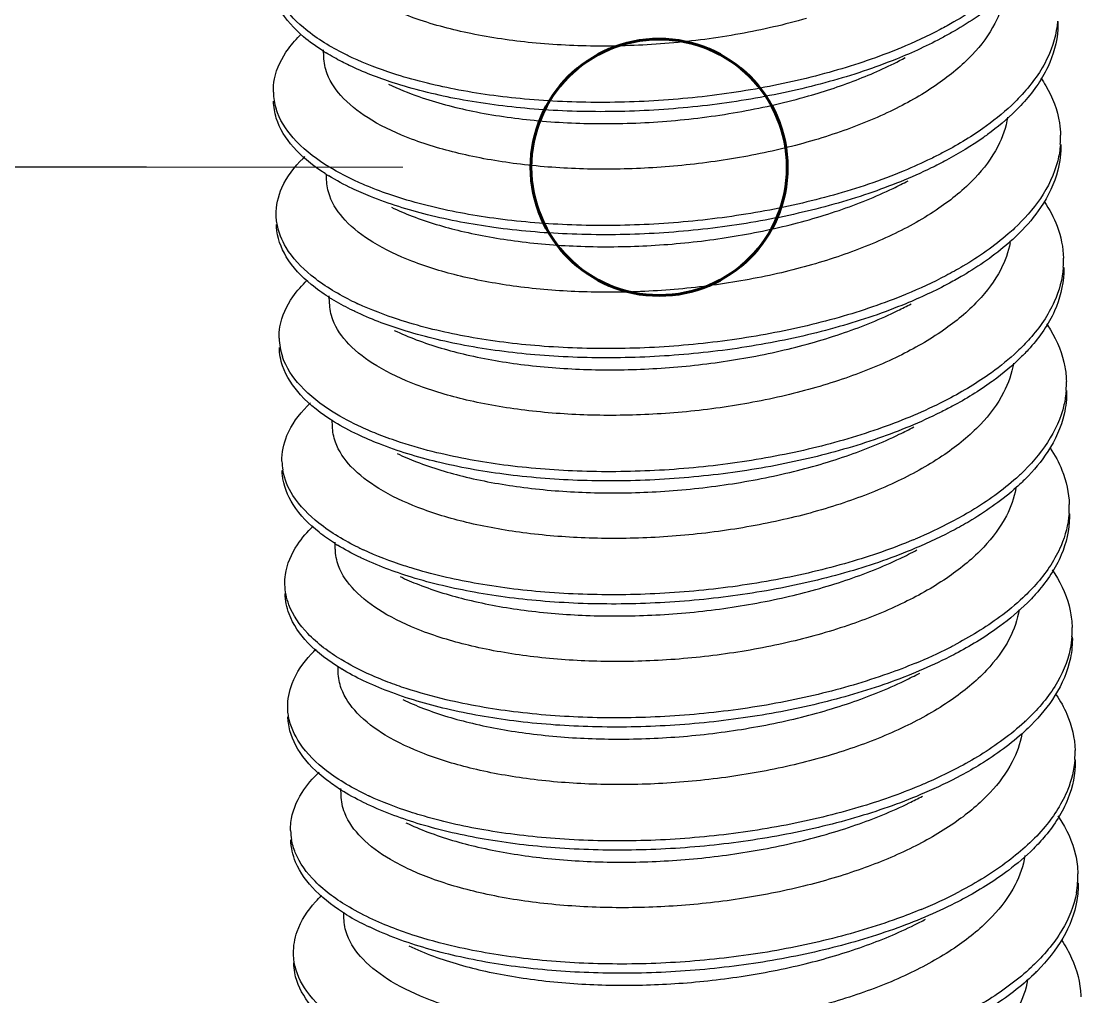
# Model space of a CAD drawing. Header units: millimetres. Extents: x 15 to 334, y 2 to 223.
# Drawn here: x 57.789 to 60.889, y 29.541 to 32.395 of the extents above; entities that cross this region are included whole.
import ezdxf

# ---------------------------------------------------------------- set-up
doc = ezdxf.new("R2010")
doc.units = ezdxf.units.MM
for name, color, linetype in [('3_ALL_AXES', 179, 'Continuous'), ('FROM', 179, 'Continuous'), ('SLD-0', 179, 'Continuous')]:
    doc.layers.add(name, color=color, linetype=linetype)

msp = doc.modelspace()

# ---------------------------------------------------------------- linework, layer by layer
at = {"layer": '3_ALL_AXES', "color": 179, "linetype": 'Continuous'}
for p, q in [((58.6741, 32.2909), (58.6737, 32.3112)), ((58.6826, 31.9308), (58.6822, 31.9469)), ((58.691, 31.5708), (58.6905, 31.5918)), ((58.6994, 31.2107), (58.6991, 31.227)), ((58.7079, 30.8506), (58.7074, 30.871)), ((58.7163, 30.4906), (58.7159, 30.508)), ((58.7247, 30.1305), (58.7243, 30.1502)), ((58.7332, 29.7705), (58.7327, 29.7888))]:
    msp.add_line(p, q, dxfattribs=at)
at = {"layer": 'FROM', "color": 3}
msp.add_line((58.1555, 31.9674), (32.114, 31.9674), dxfattribs=at)
at = {"layer": 'SLD-0', "color": 3, "linetype": 'Continuous', "lineweight": 0}
msp.add_line((58.9055, 31.9674), (58.1555, 31.9674), dxfattribs=at)
at = {"layer": 'SLD-0', "color": 179, "linetype": 'Continuous'}
msp.add_line((60.3785, 31.5962), (60.3765, 31.5954), dxfattribs=at)
at = {"layer": 'SLD-0', "color": 3, "linetype": 'Continuous', "lineweight": 60}
msp.add_circle((59.6555, 31.9674), 0.375, dxfattribs=at)
at = {"layer": 'SLD-0', "color": 179, "linetype": 'Continuous'}
for centre, radius, start, end in [((58.9991, 32.8213), 0.6089, 237.4677, 238.5484), ((58.7096, 32.1921), 0.1829, 181.4598, 197.0656), ((60.5495, 32.0555), 0.2805, 355.7198, 1.186), ((59.0254, 32.4901), 0.6429, 237.3287, 238.4346), ((60.5779, 31.6943), 0.2607, 355.7147, 1.5163), ((59.0159, 32.1008), 0.6086, 237.4115, 238.4974), ((59.1392, 32.355), 0.8674, 243.4732, 245.121), ((58.7287, 31.4726), 0.1852, 181.6364, 198.7223), ((60.5657, 31.3351), 0.2813, 355.7675, 1.2298), ((59.0497, 31.7825), 0.6573, 238.0736, 238.4492), ((58.7136, 31.1099), 0.1617, 180.9463, 190.1398), ((60.5953, 30.9745), 0.2601, 355.6839, 1.4549), ((59.7911, 32.3359), 1.5799, 292.6231, 292.8306), ((59.034, 31.3824), 0.6107, 237.4364, 238.473), ((59.1633, 31.6505), 0.8847, 244.0855, 245.1114), ((60.5827, 30.6147), 0.2811, 355.8102, 1.2846), ((59.9213, 31.7099), 1.2873, 296.9198, 297.578), ((59.8611, 31.8317), 1.4232, 292.487, 296.8616), ((59.0738, 31.0748), 0.6718, 238.6635, 238.804), ((60.2705, 30.8361), 0.669, 312.6843, 313.3132), ((60.6112, 30.2547), 0.2611, 355.6067, 1.3796), ((59.0526, 30.6649), 0.6138, 237.4646, 238.4523), ((59.1875, 30.9467), 0.9025, 244.688, 245.1108), ((58.7592, 30.0328), 0.182, 181.7928, 190.1635), ((60.6026, 29.8943), 0.2781, 349.8722, 1.3652), ((59.8845, 31.0969), 1.4072, 292.4573, 297.3363), ((59.9418, 30.9824), 1.2791, 297.4129, 297.5786), ((59.0927, 30.3585), 0.6761, 238.6746, 239.6015), ((59.1364, 30.4348), 0.764, 239.6697, 244.508), ((60.291, 30.1117), 0.6634, 313.1159, 313.4583), ((60.3158, 30.0594), 0.6284, 313.9978, 315.2385)]:
    msp.add_arc(centre, radius, start, end, dxfattribs=at)
for points, knots in [([(60.8124, 32.7547), (60.811, 32.7361), (60.8007, 32.6774), (60.7508, 32.5809), (60.6507, 32.4776), (60.5527, 32.4114), (60.491, 32.3775), (60.4774, 32.3703)], [0, 0, 0, 0, 0.0559481, 0.1774703, 0.3188003, 0.4836939, 0.5300737, 0.5300737, 0.5300737, 0.5300737]), ([(60.0867, 32.4028), (60.0227, 32.3845), (59.8897, 32.3541), (59.6861, 32.3274), (59.4825, 32.3189), (59.2882, 32.3283), (59.1099, 32.3541), (58.9537, 32.395), (58.8259, 32.4492), (58.7314, 32.5139), (58.677, 32.5838), (58.6664, 32.6325), (58.6659, 32.6509)], [0, 0, 0, 0, 0.199606, 0.408536, 0.615162, 0.810297, 0.991384, 1.154685, 1.293449, 1.40568, 1.495624, 1.551091, 1.551091, 1.551091, 1.551091]), ([(58.6716, 32.3079), (58.652, 32.3204), (58.604, 32.3552), (58.5417, 32.4218), (58.5197, 32.4886), (58.5187, 32.5197), (58.5187, 32.5205)], [0, 0, 0, 0, 0.0696048, 0.1777155, 0.2685284, 0.2710663, 0.2710663, 0.2710663, 0.2710663]), ([(58.7576, 32.2881), (58.7473, 32.2928), (58.697, 32.3173), (58.6183, 32.3662), (58.5463, 32.4434), (58.5248, 32.4994), (58.5207, 32.5216)], [0, 0, 0, 0, 0.033974, 0.167923, 0.2760337, 0.3438683, 0.3438683, 0.3438683, 0.3438683]), ([(60.6929, 32.4957), (60.6804, 32.4832), (60.6268, 32.4341), (60.5564, 32.3865), (60.4981, 32.3541), (60.4878, 32.3485)], [0, 0, 0, 0, 0.0529014, 0.217795, 0.2530978, 0.2530978, 0.2530978, 0.2530978]), ([(60.6378, 32.3885), (60.6205, 32.3549), (60.5705, 32.2887), (60.4681, 32.2045), (60.3371, 32.1299), (60.1819, 32.0667), (60.0069, 32.0168), (59.819, 31.9818), (59.6263, 31.9628), (59.4359, 31.96), (59.2532, 31.973), (59.0846, 32.0014), (58.9381, 32.0437), (58.8199, 32.0975), (58.7331, 32.1607), (58.6839, 32.228), (58.6748, 32.274), (58.6743, 32.291)], [0, 0, 0, 0, 0.113221, 0.245104, 0.395579, 0.563743, 0.746637, 0.940641, 1.136304, 1.326874, 1.511337, 1.684963, 1.839028, 1.96755, 2.072562, 2.158848, 2.209857, 2.209857, 2.209857, 2.209857]), ([(60.821, 32.3948), (60.8183, 32.3579), (60.7952, 32.2786), (60.7382, 32.2003), (60.697, 32.1588), (60.686, 32.1484)], [0, 0, 0, 0, 0.1110636, 0.2410796, 0.2864222, 0.2864222, 0.2864222, 0.2864222]), ([(60.8222, 32.3943), (60.8224, 32.3867), (60.8217, 32.3408), (60.7965, 32.2526), (60.7422, 32.1779), (60.7056, 32.1399), (60.699, 32.1333)], [0, 0, 0, 0, 0.0229561, 0.1375258, 0.2675418, 0.2957459, 0.2957459, 0.2957459, 0.2957459]), ([(58.5268, 32.1875), (58.5264, 32.2005), (58.5301, 32.246), (58.5607, 32.3053), (58.5947, 32.3436), (58.6084, 32.3569)], [0, 0, 0, 0, 0.0391584, 0.1355005, 0.1927242, 0.1927242, 0.1927242, 0.1927242]), ([(60.4878, 32.3485), (60.443, 32.3244), (60.3338, 32.2743), (60.2198, 32.2365), (60.1533, 32.218)], [0, 0, 0, 0, 0.1525382, 0.3595956, 0.3595956, 0.3595956, 0.3595956]), ([(60.3619, 32.3164), (60.3575, 32.3147), (60.2893, 32.2868), (60.2191, 32.2635), (60.1526, 32.245)], [0, 0, 0, 0, 0.0140731, 0.2211305, 0.2211305, 0.2211305, 0.2211305]), ([(58.7485, 32.2656), (58.7415, 32.269), (58.7187, 32.2803), (58.6964, 32.2926), (58.6813, 32.3019)], [0, 0, 0, 0, 0.02326939, 0.07635773, 0.07635773, 0.07635773, 0.07635773]), ([(60.092, 32.176), (60.1424, 32.1904), (60.2391, 32.2227), (60.3321, 32.2648), (60.3755, 32.2882)], [0, 0, 0, 0, 0.1572767, 0.3053605, 0.3053605, 0.3053605, 0.3053605]), ([(60.1533, 32.218), (60.0823, 32.1983), (59.9359, 32.1657), (59.7117, 32.1367), (59.4858, 32.1269), (59.2671, 32.1364), (59.0638, 32.1641), (58.8915, 32.2068), (58.7901, 32.2457), (58.7485, 32.2656)], [0, 0, 0, 0, 0.220913, 0.449098, 0.677364, 0.898399, 1.105225, 1.291698, 1.429902, 1.429902, 1.429902, 1.429902]), ([(60.1526, 32.245), (60.0817, 32.2253), (59.9353, 32.1927), (59.7111, 32.1637), (59.4852, 32.1539), (59.2664, 32.1634), (59.0632, 32.1911), (58.9356, 32.2227), (58.8765, 32.2419)], [0, 0, 0, 0, 0.220913, 0.449098, 0.677364, 0.898399, 1.105225, 1.291698, 1.291698, 1.291698, 1.291698]), ([(58.8637, 32.2105), (58.8924, 32.1967), (58.9729, 32.1646), (59.1154, 32.1272), (59.2939, 32.1014), (59.4882, 32.0921), (59.6917, 32.1005), (59.8952, 32.1273), (60.0281, 32.1577), (60.092, 32.176)], [0, 0, 0, 0, 0.09564, 0.259433, 0.440729, 0.635697, 0.842208, 1.051011, 1.250493, 1.250493, 1.250493, 1.250493]), ([(60.7721, 32.2292), (60.7773, 32.2216), (60.803, 32.1813), (60.8254, 32.1238), (60.8298, 32.0733), (60.83, 32.0613)], [0, 0, 0, 0, 0.0277334, 0.1435535, 0.1795128, 0.1795128, 0.1795128, 0.1795128]), ([(58.6784, 31.949), (58.6444, 31.9708), (58.5861, 32.0165), (58.5358, 32.0944), (58.5278, 32.1439), (58.5274, 32.1605)], [0, 0, 0, 0, 0.1212522, 0.2196146, 0.2692662, 0.2692662, 0.2692662, 0.2692662]), ([(60.686, 32.1484), (60.66, 32.124), (60.5956, 32.0728), (60.5249, 32.0307), (60.4839, 32.0093)], [0, 0, 0, 0, 0.1071163, 0.2459, 0.2459, 0.2459, 0.2459]), ([(58.768, 31.9271), (58.7369, 31.9414), (58.6708, 31.9765), (58.5855, 32.0434), (58.5444, 32.1071), (58.5348, 32.1385)], [0, 0, 0, 0, 0.1026318, 0.223884, 0.3222463, 0.3222463, 0.3222463, 0.3222463]), ([(60.6161, 32.0632), (60.6118, 32.0601), (60.5735, 32.0327), (60.5331, 32.0082), (60.4962, 31.9884)], [0, 0, 0, 0, 0.0156696, 0.1413092, 0.1413092, 0.1413092, 0.1413092]), ([(60.6463, 32.0284), (60.6287, 31.9943), (60.5771, 31.9264), (60.4705, 31.8401), (60.3344, 31.7643), (60.1754, 31.7017), (59.9989, 31.6529), (59.8098, 31.6192), (59.6152, 31.6017), (59.424, 31.6006), (59.2436, 31.6153), (59.0795, 31.6446), (58.9376, 31.687), (58.8224, 31.7409), (58.7379, 31.8043), (58.6915, 31.8707), (58.6832, 31.9149), (58.6827, 31.9309)], [0, 0, 0, 0, 0.115105, 0.251907, 0.408958, 0.580555, 0.763413, 0.957636, 1.156021, 1.348602, 1.530846, 1.698244, 1.847621, 1.97416, 2.077745, 2.161908, 2.209807, 2.209807, 2.209807, 2.209807]), ([(60.8293, 32.0345), (60.8281, 32.0182), (60.819, 31.962), (60.776, 31.8747), (60.7233, 31.8156), (60.6953, 31.7892)], [0, 0, 0, 0, 0.0491283, 0.1697209, 0.2852197, 0.2852197, 0.2852197, 0.2852197]), ([(60.8306, 32.0343), (60.8312, 32.009), (60.8236, 31.9431), (60.7796, 31.8537), (60.7326, 31.7985), (60.7101, 31.7759)], [0, 0, 0, 0, 0.0757259, 0.1963185, 0.2922153, 0.2922153, 0.2922153, 0.2922153]), ([(58.535, 31.8274), (58.5345, 31.8548), (58.549, 31.9181), (58.5902, 31.9707), (58.6171, 31.997), (58.6189, 31.9987)], [0, 0, 0, 0, 0.0822278, 0.1877124, 0.1952131, 0.1952131, 0.1952131, 0.1952131]), ([(60.4839, 32.0093), (60.4729, 32.0035), (60.4362, 31.985), (60.3987, 31.9682), (60.3722, 31.9571)], [0, 0, 0, 0, 0.0372486, 0.1233553, 0.1233553, 0.1233553, 0.1233553]), ([(60.4962, 31.9884), (60.4814, 31.9805), (60.4078, 31.9429), (60.2644, 31.8855), (60.0595, 31.8286), (59.8397, 31.7896), (59.6136, 31.7696), (59.3899, 31.769), (59.1774, 31.7872), (58.9843, 31.8231), (58.8463, 31.8659), (58.7747, 31.8971), (58.757, 31.9055)], [0, 0, 0, 0, 0.050414, 0.247834, 0.462171, 0.687373, 0.91651, 1.142276, 1.357457, 1.555404, 1.730554, 1.789516, 1.789516, 1.789516, 1.789516]), ([(60.3722, 31.9571), (60.3379, 31.9429), (60.2361, 31.9048), (60.0588, 31.8556), (59.839, 31.8166), (59.6129, 31.7966), (59.3893, 31.796), (59.1768, 31.8142), (59.0088, 31.8454), (58.9136, 31.8724), (58.8824, 31.8827)], [0, 0, 0, 0, 0.111409, 0.325745, 0.550948, 0.780085, 1.005851, 1.221032, 1.418978, 1.517566, 1.517566, 1.517566, 1.517566]), ([(58.8824, 31.8827), (58.8581, 31.8906), (58.8196, 31.9045), (58.7819, 31.9207), (58.768, 31.9271)], [0, 0, 0, 0, 0.076666, 0.1227575, 0.1227575, 0.1227575, 0.1227575]), ([(58.8721, 31.8505), (58.8919, 31.841), (58.9581, 31.813), (59.0817, 31.7765), (59.2474, 31.7476), (59.4295, 31.7335), (59.6211, 31.7354), (59.8146, 31.7536), (60.0028, 31.7878), (60.1787, 31.837), (60.3041, 31.8871), (60.3696, 31.9204), (60.384, 31.9281)], [0, 0, 0, 0, 0.065854, 0.215465, 0.385468, 0.569516, 0.762639, 0.959539, 1.15187, 1.335665, 1.506812, 1.555906, 1.555906, 1.555906, 1.555906]), ([(60.782, 31.867), (60.7972, 31.8446), (60.8255, 31.7922), (60.8377, 31.7331), (60.8385, 31.7012)], [0, 0, 0, 0, 0.0811053, 0.1768967, 0.1768967, 0.1768967, 0.1768967]), ([(58.5375, 31.8016), (58.5365, 31.8076), (58.5354, 31.8162), (58.535, 31.8248), (58.535, 31.8274)], [0, 0, 0, 0, 0.01813055, 0.02589387, 0.02589387, 0.02589387, 0.02589387]), ([(58.6881, 31.5881), (58.6707, 31.5992), (58.6242, 31.6325), (58.562, 31.6964), (58.5371, 31.7648), (58.5357, 31.7978), (58.5356, 31.8004)], [0, 0, 0, 0, 0.0620024, 0.1714891, 0.2629244, 0.2706877, 0.2706877, 0.2706877, 0.2706877]), ([(58.7518, 31.5789), (58.7113, 31.599), (58.6409, 31.6415), (58.5655, 31.7193), (58.5419, 31.7774), (58.5375, 31.8016)], [0, 0, 0, 0, 0.1355793, 0.245066, 0.3188068, 0.3188068, 0.3188068, 0.3188068]), ([(60.6953, 31.7892), (60.6893, 31.7835), (60.6428, 31.7414), (60.5751, 31.6946), (60.5109, 31.6589), (60.494, 31.6501)], [0, 0, 0, 0, 0.024652, 0.1881352, 0.2451528, 0.2451528, 0.2451528, 0.2451528]), ([(60.7101, 31.7759), (60.6996, 31.7654), (60.6489, 31.7182), (60.5788, 31.6697), (60.5181, 31.6356), (60.5046, 31.6284)], [0, 0, 0, 0, 0.0443393, 0.2078224, 0.2535526, 0.2535526, 0.2535526, 0.2535526]), ([(60.6547, 31.6684), (60.6374, 31.6348), (60.5871, 31.5683), (60.4843, 31.4839), (60.3531, 31.4093), (60.1977, 31.3463), (60.0223, 31.2963), (59.8333, 31.2612), (59.6394, 31.2425), (59.4483, 31.24), (59.2658, 31.2534), (59.0975, 31.2821), (58.9515, 31.3248), (58.8343, 31.3789), (58.7486, 31.442), (58.7006, 31.5087), (58.6917, 31.5541), (58.6912, 31.5708)], [0, 0, 0, 0, 0.113483, 0.246182, 0.396769, 0.564605, 0.747905, 0.943073, 1.140569, 1.331449, 1.515732, 1.689048, 1.842679, 1.970722, 2.074272, 2.159545, 2.209842, 2.209842, 2.209842, 2.209842]), ([(60.8379, 31.6748), (60.8353, 31.6402), (60.8142, 31.5635), (60.7585, 31.484), (60.716, 31.4406), (60.703, 31.4284)], [0, 0, 0, 0, 0.1041585, 0.2330105, 0.2865205, 0.2865205, 0.2865205, 0.2865205]), ([(60.8391, 31.6742), (60.8393, 31.6688), (60.8391, 31.6253), (60.8167, 31.5392), (60.7625, 31.4618), (60.7247, 31.422), (60.7161, 31.4135)], [0, 0, 0, 0, 0.0163716, 0.1303735, 0.2592255, 0.2953081, 0.2953081, 0.2953081, 0.2953081]), ([(58.5436, 31.4673), (58.5433, 31.4786), (58.5461, 31.522), (58.5753, 31.5825), (58.6105, 31.6225), (58.6259, 31.6374)], [0, 0, 0, 0, 0.033871, 0.1292598, 0.1936283, 0.1936283, 0.1936283, 0.1936283]), ([(60.5046, 31.6284), (60.4633, 31.6062), (60.3582, 31.5573), (60.1788, 31.4965), (59.9658, 31.4479), (59.742, 31.4177), (59.516, 31.4068), (59.2965, 31.4152), (59.0921, 31.4419), (58.9154, 31.4844), (58.8101, 31.5241), (58.7654, 31.5455)], [0, 0, 0, 0, 0.140851, 0.346904, 0.567172, 0.795123, 1.023589, 1.245251, 1.4531, 1.640926, 1.789492, 1.789492, 1.789492, 1.789492]), ([(60.3765, 31.5954), (60.313, 31.5692), (60.1781, 31.5235), (59.9652, 31.4749), (59.7414, 31.4447), (59.5153, 31.4338), (59.2959, 31.4422), (59.0915, 31.4689), (58.9595, 31.5006), (58.8965, 31.5208), (58.8931, 31.5219)], [0, 0, 0, 0, 0.206053, 0.426321, 0.654271, 0.882738, 1.1044, 1.312249, 1.500075, 1.510725, 1.510725, 1.510725, 1.510725]), ([(58.7654, 31.5455), (58.7611, 31.5476), (58.7381, 31.5588), (58.7156, 31.5711), (58.6979, 31.5819)], [0, 0, 0, 0, 0.01446128, 0.07673321, 0.07673321, 0.07673321, 0.07673321]), ([(58.8805, 31.4904), (58.9016, 31.4803), (58.9702, 31.4515), (59.0973, 31.4147), (59.2653, 31.3863), (59.4479, 31.3732), (59.6383, 31.3759), (59.8311, 31.3946), (60.0189, 31.4294), (60.1942, 31.4793), (60.3167, 31.529), (60.3796, 31.5612), (60.3924, 31.5681)], [0, 0, 0, 0, 0.070071, 0.222915, 0.3958, 0.580276, 0.771397, 0.966548, 1.160479, 1.343748, 1.512404, 1.555901, 1.555901, 1.555901, 1.555901]), ([(60.7886, 31.5097), (60.7926, 31.5039), (60.8175, 31.4655), (60.8414, 31.4083), (60.8465, 31.3553), (60.8469, 31.3412)], [0, 0, 0, 0, 0.0210835, 0.1376021, 0.1801725, 0.1801725, 0.1801725, 0.1801725]), ([(58.702, 31.2246), (58.6673, 31.2462), (58.6077, 31.2915), (58.554, 31.3703), (58.5448, 31.422), (58.5443, 31.4403)], [0, 0, 0, 0, 0.1228127, 0.2222672, 0.2772827, 0.2772827, 0.2772827, 0.2772827]), ([(58.7846, 31.2071), (58.756, 31.2202), (58.6918, 31.2541), (58.6071, 31.3184), (58.564, 31.3818), (58.5534, 31.4132)], [0, 0, 0, 0, 0.0943259, 0.2171386, 0.3165931, 0.3165931, 0.3165931, 0.3165931]), ([(60.703, 31.4284), (60.6793, 31.4061), (60.6152, 31.3544), (60.5445, 31.312), (60.5006, 31.289)], [0, 0, 0, 0, 0.0975694, 0.2462386, 0.2462386, 0.2462386, 0.2462386]), ([(60.6325, 31.3428), (60.631, 31.3417), (60.593, 31.3142), (60.5528, 31.2896), (60.5131, 31.2683)], [0, 0, 0, 0, 0.0054507, 0.140759, 0.140759, 0.140759, 0.140759]), ([(60.8461, 31.3144), (60.8451, 31.3003), (60.8371, 31.2466), (60.7961, 31.1585), (60.7421, 31.0973), (60.7123, 31.0692)], [0, 0, 0, 0, 0.0423432, 0.1620416, 0.2848963, 0.2848963, 0.2848963, 0.2848963]), ([(60.8475, 31.3142), (60.848, 31.2912), (60.8416, 31.2278), (60.7995, 31.1376), (60.7515, 31.0804), (60.7273, 31.0561)], [0, 0, 0, 0, 0.0690241, 0.1887224, 0.2917489, 0.2917489, 0.2917489, 0.2917489]), ([(60.6631, 31.3083), (60.6456, 31.2743), (60.5941, 31.2065), (60.4877, 31.1202), (60.3518, 31.0444), (60.1929, 30.9817), (60.0164, 30.933), (59.8276, 30.8993), (59.6333, 30.8816), (59.442, 30.8804), (59.2614, 30.895), (59.0971, 30.9243), (58.9551, 30.9667), (58.8398, 31.0205), (58.755, 31.0839), (58.7084, 31.1504), (58.7001, 31.1947), (58.6996, 31.2108)], [0, 0, 0, 0, 0.114871, 0.251455, 0.408371, 0.579968, 0.762864, 0.956586, 1.154749, 1.347394, 1.529914, 1.697586, 1.846884, 1.973543, 2.07734, 2.161747, 2.209815, 2.209815, 2.209815, 2.209815]), ([(60.5006, 31.289), (60.4929, 31.285), (60.4563, 31.2664), (60.4188, 31.2494), (60.3888, 31.2369)], [0, 0, 0, 0, 0.025974, 0.123384, 0.123384, 0.123384, 0.123384]), ([(58.5519, 31.1073), (58.5514, 31.1328), (58.5642, 31.1939), (58.6043, 31.2474), (58.6322, 31.2752), (58.6356, 31.2785)], [0, 0, 0, 0, 0.0766866, 0.1808868, 0.1950816, 0.1950816, 0.1950816, 0.1950816]), ([(60.5131, 31.2683), (60.5015, 31.2621), (60.4317, 31.2261), (60.2927, 31.1692), (60.0889, 31.1113), (59.8698, 31.0713), (59.6438, 31.0501), (59.4198, 31.0483), (59.2064, 31.0655), (59.012, 31.1004), (58.8697, 31.1433), (58.7945, 31.1756), (58.7738, 31.1854)], [0, 0, 0, 0, 0.039362, 0.235619, 0.449112, 0.673858, 0.902964, 1.129133, 1.345134, 1.544269, 1.720895, 1.789513, 1.789513, 1.789513, 1.789513]), ([(60.3888, 31.2369), (60.3583, 31.2243), (60.2609, 31.1874), (60.0883, 31.1383), (59.8692, 31.0983), (59.6432, 31.0771), (59.4192, 31.0753), (59.2058, 31.0925), (59.0332, 31.1234), (58.9338, 31.1512), (58.899, 31.1626)], [0, 0, 0, 0, 0.098946, 0.312438, 0.537184, 0.76629, 0.99246, 1.20846, 1.407595, 1.517603, 1.517603, 1.517603, 1.517603]), ([(58.899, 31.1626), (58.8778, 31.1696), (58.8393, 31.1834), (58.8016, 31.1993), (58.7846, 31.2071)], [0, 0, 0, 0, 0.0667164, 0.1227555, 0.1227555, 0.1227555, 0.1227555]), ([(58.889, 31.1303), (58.9074, 31.1215), (58.9728, 31.0936), (59.0963, 31.0568), (59.2631, 31.0276), (59.4452, 31.0134), (59.6371, 31.0152), (59.8326, 31.0335), (60.023, 31.0683), (60.1989, 31.118), (60.3227, 31.1679), (60.3868, 31.2005), (60.4009, 31.208)], [0, 0, 0, 0, 0.061222, 0.213382, 0.385235, 0.568243, 0.760727, 0.960213, 1.156643, 1.340384, 1.508002, 1.555898, 1.555898, 1.555898, 1.555898]), ([(60.7997, 31.1457), (60.8133, 31.1255), (60.8415, 31.0739), (60.8545, 31.0153), (60.8554, 30.9811)], [0, 0, 0, 0, 0.0728563, 0.175456, 0.175456, 0.175456, 0.175456]), ([(58.7053, 30.8677), (58.6898, 30.8776), (58.6446, 30.9095), (58.5825, 30.9711), (58.5545, 31.0409), (58.5526, 31.0759), (58.5525, 31.0803)], [0, 0, 0, 0, 0.0551088, 0.1659987, 0.2581162, 0.2711079, 0.2711079, 0.2711079, 0.2711079]), ([(58.7766, 30.8548), (58.7355, 30.8748), (58.6636, 30.9169), (58.5848, 30.9953), (58.559, 31.0554), (58.5544, 31.0815)], [0, 0, 0, 0, 0.1372134, 0.2481033, 0.3276066, 0.3276066, 0.3276066, 0.3276066]), ([(60.7123, 31.0692), (60.7085, 31.0656), (60.6648, 31.0254), (60.5974, 30.9777), (60.5307, 30.9403), (60.5107, 30.9299)], [0, 0, 0, 0, 0.0159359, 0.1780064, 0.2455904, 0.2455904, 0.2455904, 0.2455904]), ([(60.7273, 31.0561), (60.7188, 31.0476), (60.6709, 31.0023), (60.6012, 30.953), (60.538, 30.9171), (60.5215, 30.9083)], [0, 0, 0, 0, 0.0358687, 0.1979393, 0.2540147, 0.2540147, 0.2540147, 0.2540147]), ([(60.6716, 30.9483), (60.6542, 30.9146), (60.6039, 30.8481), (60.5009, 30.7636), (60.3695, 30.689), (60.2141, 30.626), (60.0386, 30.576), (59.8492, 30.541), (59.655, 30.5223), (59.4636, 30.52), (59.2811, 30.5335), (59.113, 30.5623), (58.9673, 30.6051), (58.8504, 30.6592), (58.7651, 30.7223), (58.7174, 30.7889), (58.7085, 30.834), (58.7081, 30.8507)], [0, 0, 0, 0, 0.11355, 0.246486, 0.397287, 0.565029, 0.748451, 0.943954, 1.141971, 1.333137, 1.517331, 1.690478, 1.843881, 1.971679, 2.074847, 2.159783, 2.209837, 2.209837, 2.209837, 2.209837]), ([(60.8547, 30.9549), (60.8523, 30.9226), (60.8331, 30.8484), (60.7788, 30.7678), (60.7349, 30.7224), (60.7199, 30.7083)], [0, 0, 0, 0, 0.0973515, 0.2250643, 0.2866695, 0.2866695, 0.2866695, 0.2866695]), ([(60.856, 30.9541), (60.8561, 30.9508), (60.8564, 30.9097), (60.8368, 30.8258), (60.7827, 30.7458), (60.7437, 30.704), (60.7333, 30.6937)], [0, 0, 0, 0, 0.0097916, 0.1232719, 0.2509847, 0.2948707, 0.2948707, 0.2948707, 0.2948707]), ([(58.5605, 30.7472), (58.5602, 30.7567), (58.5622, 30.798), (58.5898, 30.8595), (58.6262, 30.9013), (58.6433, 30.9178)], [0, 0, 0, 0, 0.0286024, 0.1230885, 0.1943647, 0.1943647, 0.1943647, 0.1943647]), ([(60.5215, 30.9083), (60.4836, 30.8879), (60.3826, 30.8404), (60.2077, 30.7798), (59.9957, 30.7301), (59.7723, 30.6989), (59.5461, 30.6868), (59.326, 30.694), (59.1205, 30.7197), (58.9394, 30.7619), (58.8301, 30.8025), (58.7823, 30.8254)], [0, 0, 0, 0, 0.129231, 0.33426, 0.55386, 0.781552, 1.010192, 1.232457, 1.441307, 1.630469, 1.789481, 1.789481, 1.789481, 1.789481]), ([(60.3989, 30.8776), (60.3376, 30.852), (60.2052, 30.8064), (59.9951, 30.7571), (59.7716, 30.7259), (59.5455, 30.7138), (59.3254, 30.721), (59.1199, 30.7467), (58.9834, 30.7785), (58.9165, 30.7996), (58.9097, 30.8019)], [0, 0, 0, 0, 0.199318, 0.418918, 0.646609, 0.87525, 1.097515, 1.306365, 1.495527, 1.51693, 1.51693, 1.51693, 1.51693]), ([(58.7823, 30.8254), (58.7806, 30.8262), (58.7575, 30.8373), (58.7349, 30.8495), (58.7147, 30.8619)], [0, 0, 0, 0, 0.00555615, 0.07683253, 0.07683253, 0.07683253, 0.07683253]), ([(58.8974, 30.7703), (58.9153, 30.7617), (58.9796, 30.7342), (59.1006, 30.6978), (59.2648, 30.6684), (59.445, 30.6537), (59.6362, 30.6547), (59.8316, 30.6722), (60.0218, 30.7061), (60.1989, 30.7551), (60.3261, 30.8054), (60.3933, 30.8393), (60.4093, 30.848)], [0, 0, 0, 0, 0.059418, 0.209718, 0.377955, 0.558989, 0.751431, 0.950692, 1.146746, 1.330244, 1.501345, 1.555905, 1.555905, 1.555905, 1.555905]), ([(60.8051, 30.79), (60.8078, 30.7861), (60.8321, 30.7496), (60.8572, 30.6929), (60.8633, 30.6374), (60.8637, 30.621)], [0, 0, 0, 0, 0.014305, 0.1315639, 0.1807591, 0.1807591, 0.1807591, 0.1807591]), ([(58.7244, 30.501), (58.6895, 30.5223), (58.6291, 30.5671), (58.5723, 30.6462), (58.5617, 30.7001), (58.5611, 30.7202)], [0, 0, 0, 0, 0.1227507, 0.2233398, 0.2837511, 0.2837511, 0.2837511, 0.2837511]), ([(60.7199, 30.7083), (60.6985, 30.6882), (60.6348, 30.636), (60.5641, 30.5933), (60.5173, 30.5688)], [0, 0, 0, 0, 0.0880946, 0.2465474, 0.2465474, 0.2465474, 0.2465474]), ([(58.8012, 30.4871), (58.7752, 30.4991), (58.7129, 30.5316), (58.6289, 30.5935), (58.5837, 30.6565), (58.5721, 30.6879)], [0, 0, 0, 0, 0.0859177, 0.2103041, 0.3108932, 0.3108932, 0.3108932, 0.3108932]), ([(60.68, 30.5882), (60.6626, 30.5545), (60.6117, 30.4872), (60.5065, 30.4014), (60.3715, 30.3257), (60.213, 30.2627), (60.0371, 30.2137), (59.849, 30.1798), (59.6554, 30.1618), (59.464, 30.1601), (59.2824, 30.1743), (59.1174, 30.2034), (58.9746, 30.2456), (58.8588, 30.2992), (58.7731, 30.3625), (58.7255, 30.4294), (58.7169, 30.4744), (58.7165, 30.4907)], [0, 0, 0, 0, 0.113837, 0.249019, 0.404943, 0.576274, 0.759572, 0.951864, 1.149165, 1.342009, 1.525467, 1.694729, 1.843925, 1.971025, 2.07559, 2.160868, 2.209853, 2.209853, 2.209853, 2.209853]), ([(60.863, 30.5942), (60.8622, 30.5824), (60.8552, 30.5312), (60.816, 30.4422), (60.7609, 30.379), (60.7294, 30.3493)], [0, 0, 0, 0, 0.0355905, 0.1544315, 0.2845248, 0.2845248, 0.2845248, 0.2845248]), ([(60.8643, 30.594), (60.8648, 30.5733), (60.8595, 30.5125), (60.8194, 30.4215), (60.7703, 30.3623), (60.7445, 30.3363)], [0, 0, 0, 0, 0.0623448, 0.1811858, 0.2912447, 0.2912447, 0.2912447, 0.2912447]), ([(58.5688, 30.3872), (58.5684, 30.4109), (58.5794, 30.4696), (58.6184, 30.524), (58.6473, 30.5533), (58.6523, 30.5581)], [0, 0, 0, 0, 0.0711838, 0.1741343, 0.1948338, 0.1948338, 0.1948338, 0.1948338]), ([(60.5299, 30.5482), (60.5216, 30.5437), (60.4556, 30.5093), (60.321, 30.4531), (60.1184, 30.3942), (59.8999, 30.353), (59.6741, 30.3307), (59.4497, 30.3278), (59.2355, 30.3438), (59.0397, 30.3777), (58.8931, 30.4207), (58.8143, 30.454), (58.7907, 30.4653)], [0, 0, 0, 0, 0.028385, 0.223465, 0.436092, 0.660357, 0.889407, 1.115954, 1.332751, 1.533054, 1.711142, 1.789508, 1.789508, 1.789508, 1.789508]), ([(60.4054, 30.5167), (60.3788, 30.5057), (60.2856, 30.47), (60.1177, 30.4212), (59.8993, 30.38), (59.6735, 30.3577), (59.4491, 30.3548), (59.2349, 30.3708), (59.0576, 30.4015), (58.9541, 30.43), (58.9156, 30.4426)], [0, 0, 0, 0, 0.086538, 0.299165, 0.523431, 0.752481, 0.979028, 1.195825, 1.396128, 1.517624, 1.517624, 1.517624, 1.517624]), ([(58.9156, 30.4426), (58.8976, 30.4485), (58.859, 30.4621), (58.8212, 30.4779), (58.8012, 30.4871)], [0, 0, 0, 0, 0.0566811, 0.122761, 0.122761, 0.122761, 0.122761]), ([(58.9058, 30.4102), (58.9255, 30.4008), (58.9916, 30.3728), (59.1149, 30.3364), (59.2804, 30.3074), (59.4624, 30.2933), (59.654, 30.2951), (59.8476, 30.3132), (60.0359, 30.3474), (60.2119, 30.3966), (60.3375, 30.4467), (60.4032, 30.4801), (60.4177, 30.4879)], [0, 0, 0, 0, 0.065419, 0.215004, 0.384725, 0.568648, 0.761802, 0.958936, 1.151299, 1.335048, 1.506289, 1.555906, 1.555906, 1.555906, 1.555906]), ([(60.8173, 30.4245), (60.8293, 30.4066), (60.8576, 30.3557), (60.8714, 30.2975), (60.8723, 30.261)], [0, 0, 0, 0, 0.0646293, 0.1740672, 0.1740672, 0.1740672, 0.1740672]), ([(58.5712, 30.3613), (58.5708, 30.3638), (58.5695, 30.3724), (58.5689, 30.3811), (58.5688, 30.3872)], [0, 0, 0, 0, 0.00776816, 0.02599344, 0.02599344, 0.02599344, 0.02599344]), ([(58.7225, 30.1474), (58.709, 30.1561), (58.6651, 30.1866), (58.6031, 30.2458), (58.5721, 30.3171), (58.5695, 30.3541), (58.5694, 30.3602)], [0, 0, 0, 0, 0.0481115, 0.16043, 0.2532879, 0.2715132, 0.2715132, 0.2715132, 0.2715132]), ([(58.8016, 30.1308), (58.7598, 30.1506), (58.6865, 30.1924), (58.6043, 30.2712), (58.5762, 30.3333), (58.5712, 30.3613)], [0, 0, 0, 0, 0.1388503, 0.2511688, 0.3364737, 0.3364737, 0.3364737, 0.3364737]), ([(60.724, 30.3443), (60.6847, 30.308), (60.6197, 30.2609), (60.5504, 30.2217), (60.5274, 30.2096)], [0, 0, 0, 0, 0.1606566, 0.2387326, 0.2387326, 0.2387326, 0.2387326]), ([(60.7445, 30.3363), (60.738, 30.3298), (60.6928, 30.2864), (60.6235, 30.2362), (60.5579, 30.1986), (60.5384, 30.1881)], [0, 0, 0, 0, 0.0275019, 0.1881584, 0.2544963, 0.2544963, 0.2544963, 0.2544963]), ([(60.6884, 30.2281), (60.6715, 30.1953), (60.6226, 30.1301), (60.5224, 30.0468), (60.395, 29.9732), (60.2444, 29.9107), (60.0742, 29.8605), (59.8893, 29.8243), (59.6981, 29.8038), (59.5695, 29.8007), (59.5062, 29.8019)], [0, 0, 0, 0, 0.110909, 0.240915, 0.388542, 0.550838, 0.728916, 0.91994, 1.115293, 1.305298, 1.305298, 1.305298, 1.305298]), ([(60.8716, 30.2347), (60.8693, 30.2047), (60.8518, 30.1331), (60.7846, 30.0293), (60.6741, 29.9297), (60.5837, 29.8746), (60.534, 29.8486)], [0, 0, 0, 0, 0.0902829, 0.2168827, 0.3649583, 0.533089, 0.533089, 0.533089, 0.533089]), ([(60.8729, 30.234), (60.8729, 30.2329), (60.8736, 30.1942), (60.8566, 30.1125), (60.8029, 30.0297), (60.7626, 29.986), (60.7505, 29.9738)], [0, 0, 0, 0, 0.0032142, 0.1162198, 0.2428196, 0.2944473, 0.2944473, 0.2944473, 0.2944473]), ([(58.5773, 30.0271), (58.577, 30.0349), (58.5784, 30.074), (58.6043, 30.1366), (58.6419, 30.1801), (58.6606, 30.1981)], [0, 0, 0, 0, 0.023349, 0.1169851, 0.194929, 0.194929, 0.194929, 0.194929]), ([(60.5274, 30.2096), (60.4961, 30.1932), (60.4588, 30.1757), (60.421, 30.1596), (60.4156, 30.1574)], [0, 0, 0, 0, 0.1059456, 0.1234151, 0.1234151, 0.1234151, 0.1234151]), ([(60.5384, 30.1881), (60.5038, 30.1696), (60.4069, 30.1234), (60.2366, 30.0632), (60.0255, 30.0124), (59.8025, 29.9801), (59.5763, 29.9669), (59.3556, 29.973), (59.149, 29.9976), (58.9645, 30.0393), (58.8512, 30.0805), (58.8002, 30.1048), (58.7991, 30.1053)], [0, 0, 0, 0, 0.117679, 0.321665, 0.540574, 0.767982, 0.99677, 1.219614, 1.429442, 1.619923, 1.786032, 1.789478, 1.789478, 1.789478, 1.789478]), ([(60.4156, 30.1574), (60.3582, 30.1335), (60.2303, 30.0888), (60.0249, 30.0395), (59.8019, 30.0071), (59.5757, 29.9939), (59.355, 30), (59.1484, 30.0246), (59.0074, 30.0565), (58.9365, 30.0785), (58.9263, 30.0818)], [0, 0, 0, 0, 0.186546, 0.405455, 0.632863, 0.861651, 1.084495, 1.294323, 1.484804, 1.517056, 1.517056, 1.517056, 1.517056]), ([(59.5062, 29.8019), (59.4433, 29.8031), (59.321, 29.8106), (59.1476, 29.8382), (58.9964, 29.8804), (58.8747, 29.9346), (58.7857, 29.9984), (58.7351, 30.0662), (58.7254, 30.113), (58.7249, 30.1306)], [0, 0, 0, 0, 0.188637, 0.3669915, 0.5257207, 0.6583142, 0.7646251, 0.851655, 0.9045132, 0.9045132, 0.9045132, 0.9045132]), ([(58.9143, 30.0502), (58.9354, 30.0401), (59.004, 30.0113), (59.131, 29.9745), (59.2989, 29.9461), (59.4815, 29.9329), (59.672, 29.9356), (59.8646, 29.9544), (60.0524, 29.9892), (60.2277, 30.039), (60.3503, 30.0887), (60.4133, 30.121), (60.4262, 30.1278)], [0, 0, 0, 0, 0.070228, 0.222856, 0.395618, 0.580115, 0.771417, 0.966363, 1.160168, 1.343476, 1.5123, 1.555902, 1.555902, 1.555902, 1.555902]), ([(60.8217, 30.0704), (60.8231, 30.0683), (60.8465, 30.0337), (60.873, 29.9775), (60.8801, 29.9195), (60.8806, 29.9009)], [0, 0, 0, 0, 0.0073982, 0.1254379, 0.1812739, 0.1812739, 0.1812739, 0.1812739]), ([(58.7412, 29.781), (58.7084, 29.8009), (58.6497, 29.8441), (58.591, 29.9215), (58.5786, 29.9779), (58.5779, 30.0001)], [0, 0, 0, 0, 0.1150956, 0.2168761, 0.2836257, 0.2836257, 0.2836257, 0.2836257]), ([(58.8178, 29.7671), (58.7944, 29.7779), (58.7341, 29.809), (58.6507, 29.8687), (58.5955, 29.942), (58.5824, 29.9877), (58.58, 30.0007)], [0, 0, 0, 0, 0.0774109, 0.2033827, 0.3051471, 0.3446708, 0.3446708, 0.3446708, 0.3446708]), ([(60.7505, 29.9738), (60.7276, 29.9511), (60.7014, 29.9288), (60.6739, 29.9082), (60.6723, 29.907)], [0, 0, 0, 0, 0.0966795, 0.1028673, 0.1028673, 0.1028673, 0.1028673]), ([(60.6969, 29.8681), (60.6795, 29.8344), (60.6288, 29.7673), (60.5239, 29.6816), (60.3892, 29.606), (60.2309, 29.5429), (60.0551, 29.4939), (59.8671, 29.4598), (59.6737, 29.4418), (59.4824, 29.44), (59.3006, 29.4541), (59.1352, 29.483), (58.9922, 29.5252), (58.8762, 29.5787), (58.7904, 29.642), (58.7425, 29.7091), (58.7338, 29.7541), (58.7334, 29.7706)], [0, 0, 0, 0, 0.113641, 0.248386, 0.403982, 0.575182, 0.758546, 0.950621, 1.147605, 1.340441, 1.524111, 1.693822, 1.843112, 1.970299, 2.075056, 2.160566, 2.209862, 2.209862, 2.209862, 2.209862]), ([(60.8812, 29.8739), (60.8816, 29.8568), (60.8778, 29.8003), (60.8412, 29.7081), (60.7905, 29.6456), (60.762, 29.6169)], [0, 0, 0, 0, 0.0514443, 0.1687601, 0.2902674, 0.2902674, 0.2902674, 0.2902674]), ([(58.5857, 29.667), (58.5854, 29.6889), (58.5948, 29.7454), (58.6325, 29.8007), (58.6623, 29.8314), (58.6687, 29.8377)], [0, 0, 0, 0, 0.0657185, 0.167456, 0.1943855, 0.1943855, 0.1943855, 0.1943855]), ([(60.5468, 29.8281), (60.5417, 29.8253), (60.4793, 29.7925), (60.3492, 29.737), (60.1478, 29.6771), (59.93, 29.6348), (59.7044, 29.6114), (59.5523, 29.6086), (59.4766, 29.6106)], [0, 0, 0, 0, 0.017485, 0.211371, 0.423112, 0.646873, 0.87584, 1.10274, 1.10274, 1.10274, 1.10274]), ([(60.8763, 29.8454), (60.8694, 29.8067), (60.8362, 29.7264), (60.7802, 29.6614), (60.7473, 29.6302)], [0, 0, 0, 0, 0.1180216, 0.2541195, 0.2541195, 0.2541195, 0.2541195]), ([(60.4221, 29.7965), (60.3992, 29.787), (60.3103, 29.7526), (60.1471, 29.7041), (59.9294, 29.6618), (59.7038, 29.6384), (59.5516, 29.6356), (59.476, 29.6376)], [0, 0, 0, 0, 0.0741905, 0.2859315, 0.5096927, 0.73866, 0.9655596, 0.9655596, 0.9655596, 0.9655596]), ([(58.9322, 29.7226), (58.9174, 29.7274), (58.8788, 29.7409), (58.8409, 29.7564), (58.8178, 29.7671)], [0, 0, 0, 0, 0.0465626, 0.1227723, 0.1227723, 0.1227723, 0.1227723]), ([(59.5115, 29.5751), (59.5747, 29.5739), (59.7031, 29.577), (59.8941, 29.5974), (60.0789, 29.6335), (60.2489, 29.6836), (60.3651, 29.7317), (60.424, 29.7621), (60.4346, 29.7678)], [0, 0, 0, 0, 0.1897529, 0.3848528, 0.575659, 0.7535834, 0.9158916, 0.9520923, 0.9520923, 0.9520923, 0.9520923]), ([(59.4766, 29.6106), (59.4043, 29.6126), (59.2649, 29.6222), (59.0681, 29.655), (58.9171, 29.698), (58.8343, 29.7324), (58.8076, 29.7452)], [0, 0, 0, 0, 0.2172229, 0.4183913, 0.5977327, 0.6867608, 0.6867608, 0.6867608, 0.6867608]), ([(59.476, 29.6376), (59.4035, 29.6396), (59.264, 29.6493), (59.0821, 29.6796), (58.9743, 29.7088), (58.9322, 29.7226)], [0, 0, 0, 0, 0.2175687, 0.4190196, 0.5520709, 0.5520709, 0.5520709, 0.5520709]), ([(60.8332, 29.7058), (60.8443, 29.6894), (60.8728, 29.6394), (60.888, 29.5808), (60.8891, 29.542), (60.8891, 29.5409)], [0, 0, 0, 0, 0.059399, 0.1724147, 0.1757772, 0.1757772, 0.1757772, 0.1757772]), ([(58.9227, 29.6901), (58.9464, 29.6788), (59.0196, 29.6485), (59.1534, 29.6112), (59.3266, 29.5838), (59.4487, 29.5763), (59.5115, 29.5751)], [0, 0, 0, 0, 0.0787563, 0.2373337, 0.4154518, 0.6038064, 0.6038064, 0.6038064, 0.6038064]), ([(58.5881, 29.641), (58.588, 29.6419), (58.5866, 29.6505), (58.5858, 29.6592), (58.5857, 29.667)], [0, 0, 0, 0, 0.00266171, 0.02612901, 0.02612901, 0.02612901, 0.02612901]), ([(58.7482, 29.4218), (58.7358, 29.4294), (58.6918, 29.4586), (58.628, 29.5155), (58.5906, 29.5892), (58.5866, 29.6304), (58.5864, 29.64)], [0, 0, 0, 0, 0.0435011, 0.1585775, 0.2529646, 0.2819747, 0.2819747, 0.2819747, 0.2819747]), ([(58.8267, 29.4068), (58.7842, 29.4264), (58.7096, 29.4679), (58.6239, 29.547), (58.5933, 29.6111), (58.5881, 29.641)], [0, 0, 0, 0, 0.1404888, 0.2542597, 0.3453309, 0.3453309, 0.3453309, 0.3453309]), ([(60.7444, 29.6274), (60.7066, 29.5921), (60.6407, 29.5434), (60.5702, 29.5031), (60.544, 29.4894)], [0, 0, 0, 0, 0.1552987, 0.2437895, 0.2437895, 0.2437895, 0.2437895]), ([(60.7523, 29.6073), (60.7144, 29.5707), (60.6495, 29.5218), (60.5799, 29.4812), (60.5552, 29.468)], [0, 0, 0, 0, 0.1579816, 0.2417931, 0.2417931, 0.2417931, 0.2417931])]:
    msp.add_open_spline(points, degree=3, knots=knots, dxfattribs=at)
for points in [[(60.6657, 32.4696), (60.6608, 32.4414), (60.6509, 32.4139), (60.6378, 32.3885)], [(60.4774, 32.3703), (60.4398, 32.3505), (60.4011, 32.3327), (60.3619, 32.3164)], [(58.8765, 32.2419), (58.836, 32.255), (58.7961, 32.2702), (58.7576, 32.2881)], [(60.699, 32.1333), (60.6733, 32.1078), (60.6453, 32.0846), (60.6161, 32.0632)], [(60.6749, 32.1142), (60.6703, 32.0844), (60.6601, 32.0552), (60.6463, 32.0284)], [(58.757, 31.9055), (58.7337, 31.9167), (58.7109, 31.9289), (58.6889, 31.9424)], [(60.6822, 31.7474), (60.6772, 31.7199), (60.6675, 31.6932), (60.6547, 31.6684)], [(60.494, 31.6501), (60.4564, 31.6303), (60.4178, 31.6125), (60.3785, 31.5962)], [(58.8931, 31.5219), (58.8527, 31.535), (58.8128, 31.5501), (58.7743, 31.568)], [(60.7161, 31.4135), (60.6902, 31.3878), (60.662, 31.3643), (60.6325, 31.3428)], [(60.6919, 31.3948), (60.6873, 31.3647), (60.6771, 31.3353), (60.6631, 31.3083)], [(58.7738, 31.1854), (58.7505, 31.1965), (58.7277, 31.2088), (58.7057, 31.2223)], [(60.6992, 31.0277), (60.6941, 31.0001), (60.6844, 30.9732), (60.6716, 30.9483)], [(60.5107, 30.9299), (60.476, 30.9116), (60.4403, 30.895), (60.4042, 30.8798)], [(58.9097, 30.8019), (58.8693, 30.815), (58.8295, 30.8301), (58.7909, 30.848)], [(58.5721, 30.6879), (58.5651, 30.7068), (58.5611, 30.7271), (58.5605, 30.7472)], [(60.7333, 30.6937), (60.7083, 30.6688), (60.6811, 30.6461), (60.6527, 30.6251)], [(60.7087, 30.6742), (60.7041, 30.6443), (60.6939, 30.6151), (60.68, 30.5882)], [(60.6527, 30.6251), (60.6138, 30.5965), (60.5725, 30.571), (60.5299, 30.5482)], [(58.7907, 30.4653), (58.7685, 30.4759), (58.7468, 30.4875), (58.7258, 30.5002)], [(60.7163, 30.3089), (60.7113, 30.2809), (60.7015, 30.2534), (60.6884, 30.2281)], [(58.7991, 30.1053), (58.776, 30.1163), (58.7533, 30.1284), (58.7315, 30.1418)], [(58.9263, 30.0818), (58.8859, 30.0949), (58.8461, 30.1101), (58.8076, 30.128)], [(60.7256, 29.9539), (60.7209, 29.9241), (60.7107, 29.8949), (60.6969, 29.8681)], [(60.6723, 29.907), (60.6326, 29.8775), (60.5903, 29.8514), (60.5468, 29.8281)], [(60.7335, 29.5908), (60.7286, 29.562), (60.7187, 29.5339), (60.7053, 29.508)]]:
    msp.add_open_spline(points, degree=3, dxfattribs=at)

doc.saveas('drawing.dxf')
